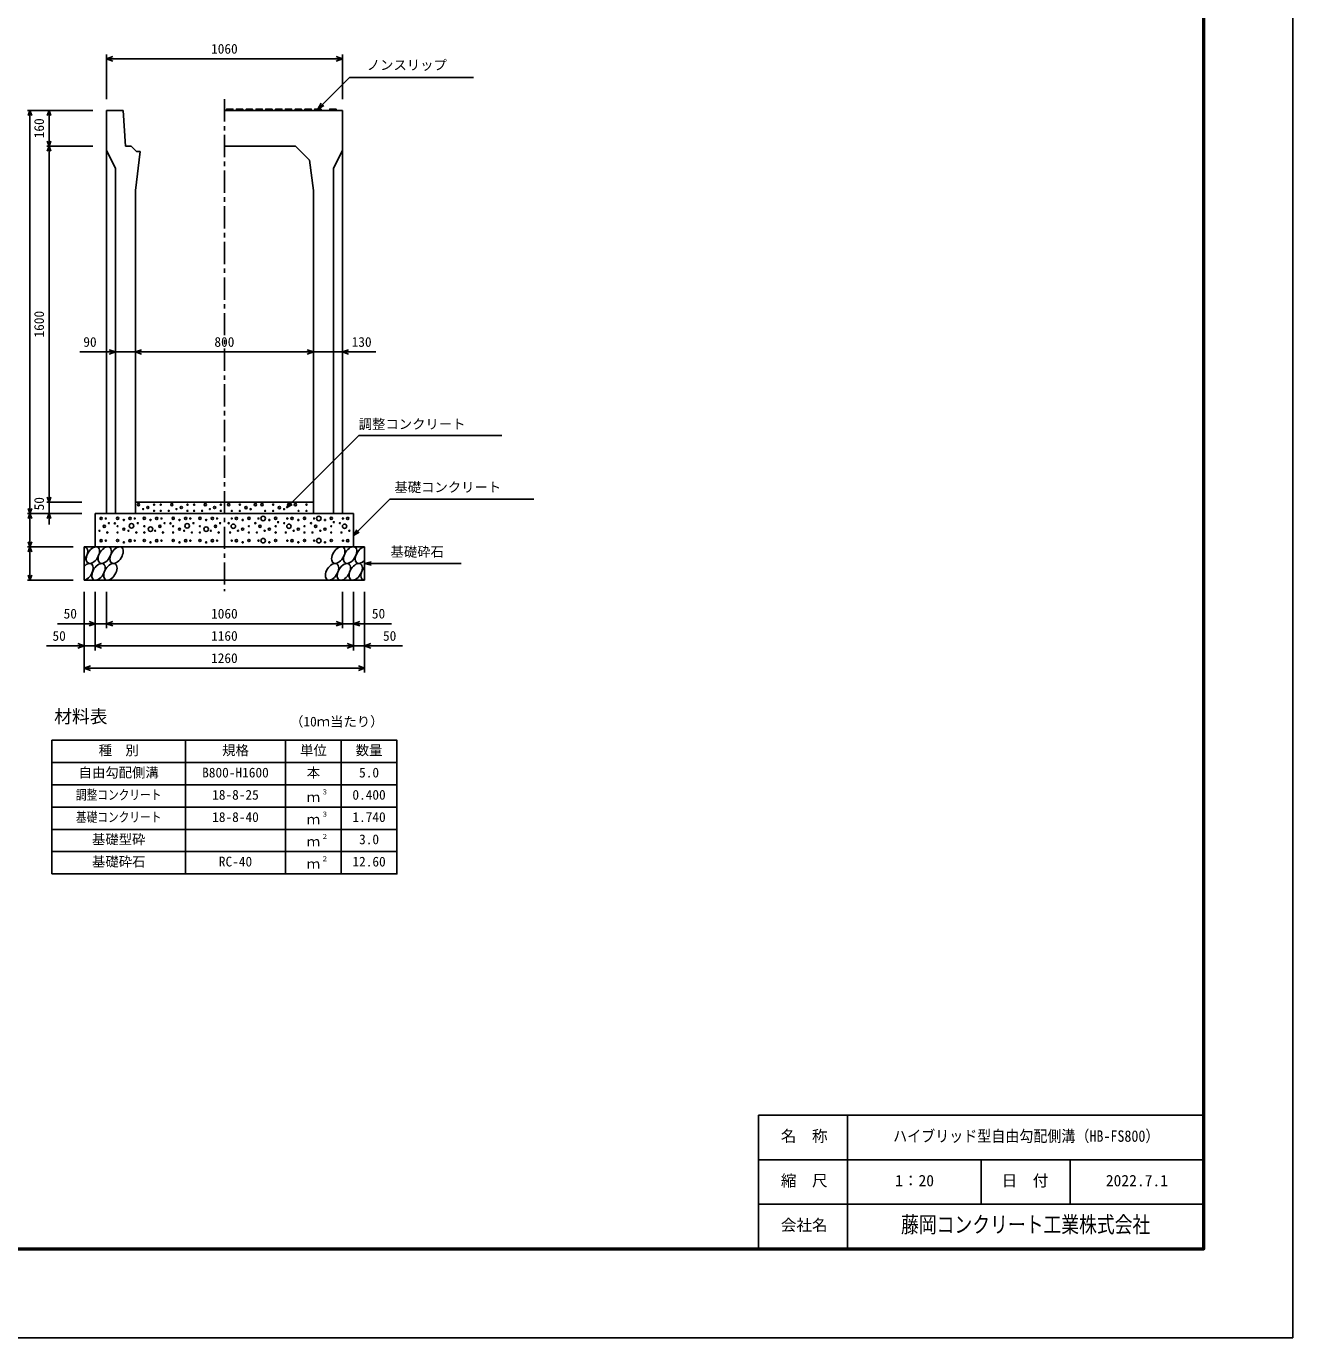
# Model space of a CAD drawing. Units: millimetres, scale not verified. Extents: x -16800 to 16800, y -5940 to 5940.
# Drawn here: x 11110 to 16800, y -5940 to -48 of the extents above; entities that cross this region are included whole.
import ezdxf
from ezdxf.enums import TextEntityAlignment as Align

# ---------------------------------------------------------------- set-up
doc = ezdxf.new("R2010")
doc.units = ezdxf.units.MM
doc.header["$LTSCALE"] = 20
doc.linetypes.add('CHAIN1', pattern=[8, 5, -1, 1, -1])
for name, color, linetype, lineweight in [('0-0_DIM', 7, 'Continuous', 25), ('0-1_Defpoints', 5, 'Continuous', 25), ('0-2_HATCH', 6, 'Continuous', 25), ('0-3_HYO', 3, 'Continuous', 25), ('0-4_HYO2', 4, 'Continuous', 25), ('0-5_OUTLINE', 3, 'Continuous', 25), ('0-6_TXT', 7, 'Continuous', 25), ('0-7_WAKU', 3, 'Continuous', 25), ('0-8_WAKU-LINE', 7, 'Continuous', 25)]:
    doc.layers.add(name, color=color, linetype=linetype, lineweight=lineweight)
doc.layers.add('0-9_WAKU-TXT', color=7, linetype='Continuous')
doc.styles.add('ＭＳ ゴシック', font='')
doc.styles.get('ＭＳ ゴシック').set_extended_font_data('MS Gothic')

msp = doc.modelspace()

# ---------------------------------------------------------------- linework, layer by layer
at = {"layer": '0-0_DIM'}
for p, q in [((11470, -174.92), (11470, -376.66)), ((12530, -174.92), (12530, -376.66)), ((12530, -194.92), (11470, -194.92)), ((12420, -420.16), (12562.21, -277.95)), ((13119.1, -277.95), (12562.21, -277.95)), ((12420, -420.16), (12435, -394.18)), ((12420, -420.16), (12445.98, -405.16)), ((11115.8, -426.66), (11409.13, -426.66)), ((11125.8, -426.66), (11125.8, -2236.66)), ((11212.46, -586.66), (11212.46, -426.66)), ((11202.46, -586.66), (11409.13, -586.66)), ((11212.46, -2186.66), (11212.46, -586.66)), ((11350.45, -1511.66), (11510, -1511.66)), ((11600, -1511.66), (11510, -1511.66)), ((11600, -1511.66), (12400, -1511.66)), ((12400, -1511.66), (12530, -1511.66)), ((12680.7, -1511.66), (12530, -1511.66)), ((12743.65, -2173.01), (12580, -2336.66)), ((12743.65, -2173.01), (13390.53, -2173.01)), ((11115.8, -2236.66), (11359.13, -2236.66)), ((11125.8, -2386.66), (11125.8, -2236.66)), ((11202.46, -2186.66), (11359.13, -2186.66)), ((11212.46, -2186.66), (11212.46, -2236.66)), ((11212.46, -2286.66), (11212.46, -2236.66)), ((12278.82, -2211.66), (12293.82, -2185.68)), ((12278.82, -2211.66), (12304.8, -2196.66)), ((12580, -2336.66), (12595, -2310.68)), ((12580, -2336.66), (12605.98, -2321.66)), ((11115.8, -2386.66), (11320, -2386.66)), ((11125.8, -2386.66), (11125.8, -2536.66)), ((12630, -2461.66), (12658.98, -2453.9)), ((12630, -2461.66), (13063.31, -2461.66)), ((12630, -2461.66), (12658.98, -2469.43)), ((11115.8, -2536.66), (11320, -2536.66)), ((11370, -2952.18), (11370, -2589.83)), ((11420, -2852.18), (11420, -2589.83)), ((11470, -2752.18), (11470, -2589.83)), ((12530, -2752.18), (12530, -2589.83)), ((12580, -2852.18), (12580, -2589.83)), ((12630, -2952.18), (12630, -2589.83)), ((11250, -2732.18), (11470, -2732.18)), ((11470, -2732.18), (12530, -2732.18)), ((12750, -2732.18), (12530, -2732.18)), ((11200, -2832.18), (11420, -2832.18)), ((11420, -2832.18), (12580, -2832.18)), ((12800, -2832.18), (12580, -2832.18)), ((11370, -2932.18), (12630, -2932.18))]:
    msp.add_line(p, q, dxfattribs=at)
at = {"layer": '0-0_DIM', "linetype": 'CHAIN1'}
msp.add_line((12000, -376.66), (12000, -2586.66), dxfattribs=at)
at = {"layer": '0-0_DIM'}
for points in [[(11498.23, -205.18), (11470.04, -194.92), (11498.23, -184.66)], [(12501.85, -184.66), (12530.04, -194.92), (12501.85, -205.18)], [(11117.59, -449.21), (11125.8, -426.66), (11134.01, -449.21)], [(11204.26, -449.21), (11212.46, -426.66), (11220.67, -449.21)], [(11220.67, -564.11), (11212.46, -586.66), (11204.26, -564.11)], [(11204.26, -609.21), (11212.46, -586.66), (11220.67, -609.21)], [(11481.81, -1521.92), (11510, -1511.66), (11481.81, -1501.4)], [(11628.19, -1521.92), (11600, -1511.66), (11628.19, -1501.4)], [(12371.81, -1501.4), (12400, -1511.66), (12371.81, -1521.92)], [(12558.19, -1501.4), (12530, -1511.66), (12558.19, -1521.92)], [(12278.82, -2211.66), (12603.29, -1887.2), (13246.84, -1887.2)], [(11220.67, -2164.11), (11212.46, -2186.66), (11204.26, -2164.11)], [(11134.01, -2214.11), (11125.8, -2236.66), (11117.59, -2214.11)], [(11134.01, -2259.21), (11125.8, -2236.66), (11117.59, -2259.21)], [(11220.67, -2259.21), (11212.46, -2236.66), (11204.26, -2259.21)], [(11134.01, -2364.11), (11125.8, -2386.66), (11117.59, -2364.11)], [(11134.01, -2409.21), (11125.8, -2386.66), (11117.59, -2409.21)], [(11134.01, -2514.11), (11125.8, -2536.66), (11117.59, -2514.11)], [(11391.81, -2721.91), (11420, -2732.18), (11391.81, -2742.44)], [(11498.19, -2742.44), (11470, -2732.18), (11498.19, -2721.91)], [(12501.81, -2721.91), (12530, -2732.18), (12501.81, -2742.44)], [(12608.19, -2721.91), (12580, -2732.18), (12608.19, -2742.44)], [(11341.81, -2821.91), (11370, -2832.18), (11341.81, -2842.44)], [(11448.19, -2842.44), (11420, -2832.18), (11448.19, -2821.91)], [(12551.81, -2821.91), (12580, -2832.18), (12551.81, -2842.44)], [(12658.19, -2821.91), (12630, -2832.18), (12658.19, -2842.44)], [(11398.19, -2942.44), (11370, -2932.18), (11398.19, -2921.91)], [(12601.81, -2921.91), (12630, -2932.18), (12601.81, -2942.44)]]:
    msp.add_lwpolyline(points, dxfattribs=at)
at = {"layer": '0-1_Defpoints'}
msp.add_lwpolyline([(0, -5940), (16800, -5940), (16800, 5940), (0, 5940)], close=True, dxfattribs=at)
at = {"layer": '0-2_HATCH'}
for points in [[(12009, -426.66), (12010, -420.16), (12038, -420.16), (12039, -426.66)], [(12053, -426.66), (12054, -420.16), (12082, -420.16), (12083, -426.66)], [(12097, -426.66), (12098, -420.16), (12126, -420.16), (12127, -426.66)], [(12141, -426.66), (12142, -420.16), (12170, -420.16), (12171, -426.66)], [(12185, -426.66), (12186, -420.16), (12214, -420.16), (12215, -426.66)], [(12229, -426.66), (12230, -420.16), (12258, -420.16), (12259, -426.66)], [(12273, -426.66), (12274, -420.16), (12302, -420.16), (12303, -426.66)], [(12317, -426.66), (12318, -420.16), (12346, -420.16), (12347, -426.66)], [(12361, -426.66), (12362, -420.16), (12390, -420.16), (12391, -426.66)], [(12405, -426.66), (12406, -420.16), (12434, -420.16), (12435, -426.66)], [(12472.5, -426.66), (12473.5, -420.16), (12501.5, -420.16), (12502.5, -426.66)]]:
    msp.add_lwpolyline(points, dxfattribs=at)
for centre, radius in [((11613.88, -2197.35), 5), ((11634.9, -2217.48), 2.5), ((11655.93, -2210.48), 5), ((11683.97, -2197.35), 2.5), ((11683.97, -2225.36), 2.5), ((11713.97, -2197.35), 2.5), ((11713.97, -2225.36), 2.5), ((11749.86, -2225.36), 2.5), ((11763.88, -2197.35), 5), ((11784.9, -2217.48), 2.5), ((11805.93, -2210.48), 5), ((11833.97, -2197.35), 2.5), ((11833.97, -2225.36), 2.5), ((11863.97, -2197.35), 2.5), ((11863.97, -2225.36), 2.5), ((11899.86, -2225.36), 2.5), ((11913.88, -2197.35), 5), ((11934.9, -2217.48), 2.5), ((11955.93, -2210.48), 5), ((11983.97, -2197.35), 2.5), ((11983.97, -2225.36), 2.5), ((12019.13, -2197.63), 5), ((12033.15, -2225.65), 2.5), ((12069.04, -2197.63), 2.5), ((12069.04, -2225.65), 2.5), ((12097.08, -2210.76), 5), ((12118.11, -2217.77), 2.5), ((12139.13, -2197.63), 5), ((12169.13, -2197.63), 5), ((12183.15, -2225.65), 2.5), ((12219.04, -2197.63), 2.5), ((12219.04, -2225.65), 2.5), ((12247.08, -2210.76), 5), ((12268.11, -2217.77), 2.5), ((12289.13, -2197.63), 5), ((12319.13, -2197.63), 5), ((12333.15, -2225.65), 2.5), ((12369.04, -2197.63), 2.5), ((12369.04, -2225.65), 2.5), ((11446.04, -2259.48), 5), ((11460.06, -2294.5), 5), ((11467.07, -2259.48), 2.5), ((11481.09, -2280.49), 2.5), ((11507.55, -2281.4), 2.5), ((11519.97, -2258.61), 5), ((11519.97, -2294.5), 2.5), ((11548.01, -2266.49), 2.5), ((11576.04, -2259.48), 5), ((11582.58, -2292.5), 10), ((11597.07, -2259.48), 2.5), ((11611.09, -2280.49), 2.5), ((11639.97, -2258.61), 5), ((11639.97, -2294.5), 2.5), ((11668.01, -2307.63), 10), ((11668.01, -2266.49), 2.5), ((11696.04, -2259.48), 5), ((11710.06, -2294.5), 5), ((11717.07, -2259.48), 2.5), ((11731.09, -2280.49), 2.5), ((11757.55, -2281.4), 2.5), ((11769.97, -2258.61), 5), ((11769.97, -2294.5), 2.5), ((11798.01, -2266.49), 2.5), ((11826.04, -2259.48), 5), ((11832.58, -2292.5), 10), ((11847.07, -2259.48), 2.5), ((11861.09, -2280.49), 2.5), ((11889.97, -2258.61), 5), ((11889.97, -2294.5), 2.5), ((11918.01, -2307.63), 10), ((11918.01, -2266.49), 2.5), ((11946.04, -2259.48), 5), ((11960.06, -2294.5), 5), ((11967.07, -2259.48), 2.5), ((11981.09, -2280.49), 2.5), ((12018.91, -2280.49), 2.5), ((12039.94, -2294.5), 10), ((12032.93, -2259.48), 2.5), ((12053.96, -2259.48), 5), ((12081.99, -2266.49), 2.5), ((12110.03, -2258.61), 5), ((12110.03, -2294.5), 2.5), ((12138.91, -2280.49), 2.5), ((12152.93, -2259.48), 2.5), ((12159.94, -2294.5), 5), ((12173.96, -2259.48), 10), ((12201.99, -2266.49), 2.5), ((12230.03, -2258.61), 5), ((12230.03, -2294.5), 2.5), ((12241.37, -2276.18), 2.5), ((12268.91, -2280.49), 2.5), ((12289.94, -2294.5), 10), ((12282.93, -2259.48), 2.5), ((12303.96, -2259.48), 5), ((12331.99, -2266.49), 2.5), ((12360.03, -2258.61), 5), ((12360.03, -2294.5), 2.5), ((12388.91, -2280.49), 2.5), ((12402.93, -2259.48), 2.5), ((12409.94, -2294.5), 5), ((12423.96, -2259.48), 10), ((12451.99, -2266.49), 2.5), ((12480.03, -2258.61), 5), ((12480.03, -2294.5), 2.5), ((12491.37, -2276.18), 2.5), ((12518.91, -2280.49), 2.5), ((12539.94, -2294.5), 10), ((12532.93, -2259.48), 2.5), ((12553.96, -2259.48), 5), ((11439.03, -2314.64), 2.5), ((11446.04, -2359.48), 5), ((11474.08, -2322.51), 2.5), ((11519.97, -2358.61), 5), ((11519.97, -2322.51), 2.5), ((11548.01, -2307.63), 5), ((11569.03, -2314.64), 2.5), ((11576.04, -2359.48), 5), ((11604.08, -2322.51), 2.5), ((11639.97, -2358.61), 5), ((11639.97, -2322.51), 2.5), ((11689.03, -2314.64), 2.5), ((11696.04, -2359.48), 5), ((11724.08, -2322.51), 2.5), ((11769.97, -2358.61), 5), ((11769.97, -2322.51), 2.5), ((11798.01, -2307.63), 5), ((11819.03, -2314.64), 2.5), ((11826.04, -2359.48), 5), ((11854.08, -2322.51), 2.5), ((11889.97, -2358.61), 5), ((11889.97, -2322.51), 2.5), ((11939.03, -2314.64), 2.5), ((11946.04, -2359.48), 5), ((11974.08, -2322.51), 2.5), ((12025.92, -2322.51), 2.5), ((12053.96, -2359.48), 5), ((12060.97, -2314.64), 2.5), ((12081.99, -2307.63), 5), ((12110.03, -2358.61), 5), ((12110.03, -2322.51), 2.5), ((12145.92, -2322.51), 2.5), ((12173.96, -2359.48), 10), ((12180.97, -2314.64), 2.5), ((12201.99, -2307.63), 5), ((12230.03, -2358.61), 5), ((12230.03, -2322.51), 2.5), ((12275.92, -2322.51), 2.5), ((12303.96, -2359.48), 5), ((12310.97, -2314.64), 2.5), ((12331.99, -2307.63), 5), ((12360.03, -2358.61), 5), ((12360.03, -2322.51), 2.5), ((12395.92, -2322.51), 2.5), ((12423.96, -2359.48), 10), ((12430.97, -2314.64), 2.5), ((12451.99, -2307.63), 5), ((12480.03, -2358.61), 5), ((12480.03, -2322.51), 2.5), ((12525.92, -2322.51), 2.5), ((12553.96, -2359.48), 5), ((12560.97, -2314.64), 2.5), ((11467.07, -2359.48), 2.5), ((11548.01, -2366.49), 2.5), ((11597.07, -2359.48), 2.5), ((11668.01, -2366.49), 2.5), ((11717.07, -2359.48), 2.5), ((11798.01, -2366.49), 2.5), ((11847.07, -2359.48), 2.5), ((11918.01, -2366.49), 2.5), ((11967.07, -2359.48), 2.5), ((12032.93, -2359.48), 2.5), ((12081.99, -2366.49), 2.5), ((12152.93, -2359.48), 2.5), ((12201.99, -2366.49), 2.5), ((12282.93, -2359.48), 2.5), ((12331.99, -2366.49), 2.5), ((12402.93, -2359.48), 2.5), ((12451.99, -2366.49), 2.5), ((12532.93, -2359.48), 2.5)]:
    msp.add_circle(centre, radius, dxfattribs=at)
for centre, start_param, end_param in [((11355.84, -2424.18), 4.4524467, 6.6076907), ((12617.93, -2424.18), 0.4022642, 4.3746879), ((11381.16, -2499.17), 3.5766262, 7.4835112), ((12643.25, -2499.17), 1.2768793, 3.5000728)]:
    msp.add_ellipse(centre, major_axis=(21.81, 35.31), ratio=0.5792, start_param=start_param, end_param=end_param, dxfattribs=at)
for centre in [(11409.05, -2424.18), (11462.26, -2424.18), (11515.47, -2424.18), (12511.51, -2424.18), (12564.72, -2424.18), (11434.37, -2499.17), (11487.58, -2499.17), (12483.63, -2499.17), (12536.84, -2499.17), (12590.04, -2499.17)]:
    msp.add_ellipse(centre, major_axis=(21.81, 35.31), ratio=0.5792, dxfattribs=at)
at = {"layer": '0-3_HYO'}
for p, q in [((11825, -3256.12), (11825, -3856.12)), ((12275, -3256.12), (12275, -3856.12)), ((12525, -3256.12), (12525, -3856.12)), ((11225, -3356.12), (12775, -3356.12))]:
    msp.add_line(p, q, dxfattribs=at)
msp.add_lwpolyline([(11225, -3856.12), (12775, -3856.12), (12775, -3256.12), (11225, -3256.12)], close=True, dxfattribs=at)
at = {"layer": '0-4_HYO2'}
for p, q in [((11225, -3456.12), (12775, -3456.12)), ((11225, -3556.12), (12775, -3556.12)), ((11225, -3656.12), (12775, -3656.12)), ((11225, -3756.12), (12775, -3756.12))]:
    msp.add_line(p, q, dxfattribs=at)
at = {"layer": '0-5_OUTLINE'}
for p, q in [((11545, -426.66), (11470, -426.66)), ((11470, -426.66), (11470, -2236.66)), ((11545, -426.66), (11555, -586.64)), ((12530, -426.66), (12000, -426.66)), ((12530, -426.66), (12530, -2236.66)), ((11555, -586.64), (11580.45, -586.64)), ((11580.45, -586.64), (11605.45, -611.64)), ((12000, -586.66), (12320, -586.66)), ((12382.86, -649.52), (12320, -586.66)), ((11470, -606.66), (11510, -686.66)), ((11621.88, -611.64), (11600, -786.66)), ((11605.45, -611.64), (11621.88, -611.64)), ((12530, -606.66), (12490, -686.66)), ((11510, -686.66), (11510, -2236.66)), ((12382.86, -649.52), (12400, -786.66)), ((12490, -686.66), (12490, -2236.66)), ((11600, -786.66), (11600, -2236.66)), ((12400, -786.66), (12400, -2236.66)), ((11420, -2236.66), (12580, -2236.66)), ((11420, -2236.66), (11420, -2386.66)), ((11470, -2236.66), (11600, -2236.66)), ((11600, -2186.66), (12400, -2186.66)), ((12530, -2236.66), (12400, -2236.66)), ((12580, -2236.66), (12580, -2386.66)), ((11370, -2386.66), (12630, -2386.66)), ((11370, -2386.66), (11370, -2536.66)), ((12630, -2386.66), (12630, -2536.66)), ((11370, -2536.66), (12630, -2536.66))]:
    msp.add_line(p, q, dxfattribs=at)
at = {"layer": '0-7_WAKU'}
for p, q in [((14400, -4940), (16400, -4940)), ((14400, -5540), (14400, -4940))]:
    msp.add_line(p, q, dxfattribs=at)
at = {"layer": '0-7_WAKU', "lineweight": 50}
msp.add_lwpolyline([(400, -5540), (16400, -5540), (16400, 5540), (400, 5540)], close=True, dxfattribs=at)
at = {"layer": '0-8_WAKU-LINE'}
for p, q in [((14800, -5540), (14800, -4940)), ((14400, -5140), (16400, -5140)), ((15400, -5340), (15400, -5140)), ((15800, -5340), (15800, -5140)), ((14400, -5340), (16400, -5340))]:
    msp.add_line(p, q, dxfattribs=at)

# ---------------------------------------------------------------- texts
at = {"layer": '0-0_DIM', "style": 'ＭＳ ゴシック'}
for s, p in [('1060', (11940, -184.92)), ('ノンスリップ', (12639.52, -257.77)), ('90', (11366.03, -1501.66)), ('800', (11955, -1501.66)), ('130', (12571.58, -1501.66)), ('調整コンクリート', (12603.29, -1870.77)), ('基礎コンクリート', (12763.65, -2154.27)), ('基礎砕石', (12746.32, -2444.49)), ('50', (11277.56, -2722.18)), ('1060', (11940, -2722.18)), ('50', (12662.44, -2722.18)), ('50', (11227.56, -2822.18)), ('1160', (11940, -2822.18)), ('50', (12712.44, -2822.18)), ('1260', (11940, -2922.18))]:
    msp.add_text(s, height=43.99, dxfattribs=at).set_placement(p, align=Align.BOTTOM_LEFT)
for s, p in [('160', (11202.46, -551.66)), ('1600', (11202.46, -1446.66)), ('50', (11202.46, -2223.33))]:
    msp.add_text(s, height=43.99, rotation=90, dxfattribs=at).set_placement(p, align=Align.BOTTOM_LEFT)
at = {"layer": '0-6_TXT', "style": 'ＭＳ ゴシック'}
for s, height, p in [('材料表', 58.65, (11235, -3196.12)), ('（10ｍ当たり）', 43.99, (12295, -3207.12)), ('種\u3000別', 43.99, (11435, -3336.12)), ('規格', 43.99, (11990, -3336.12)), ('単位', 43.99, (12340, -3336.12)), ('数量', 43.99, (12590, -3336.12)), ('自由勾配側溝', 43.99, (11345, -3436.12)), ('B800-H1600', 43.99, (11900, -3436.12)), ('本', 43.99, (12370, -3436.12)), ('5.0', 43.99, (12605, -3436.12)), ('18-8-25', 43.99, (11945, -3536.12)), ('ｍ', 43.99, (12370, -3546.12)), ('３', 21.99, (12435.54, -3505.75)), ('0.400', 43.99, (12575, -3536.12)), ('18-8-40', 43.99, (11945, -3636.12)), ('３', 21.99, (12435.54, -3605.75)), ('1.740', 43.99, (12575, -3636.12)), ('ｍ', 43.99, (12370, -3646.12)), ('基礎型砕', 43.99, (11405, -3736.12)), ('ｍ', 43.99, (12370, -3746.12)), ('２', 21.99, (12435.54, -3705.75)), ('3.0', 43.99, (12605, -3736.12)), ('基礎砕石', 43.99, (11405, -3836.12)), ('RC-40', 43.99, (11975, -3836.12)), ('ｍ', 43.99, (12370, -3846.12)), ('２', 21.99, (12435.54, -3805.75)), ('12.60', 43.99, (12575, -3836.12))]:
    msp.add_text(s, height=height, dxfattribs=at).set_placement(p, align=Align.BOTTOM_LEFT)
at = {"layer": '0-6_TXT', "style": 'ＭＳ ゴシック', "width": 0.8}
for s, p in [('調整コンクリート', (11333, -3536.12)), ('基礎コンクリート', (11333, -3636.12))]:
    msp.add_text(s, height=43.99, dxfattribs=at).set_placement(p, align=Align.BOTTOM_LEFT)
at = {"layer": '0-9_WAKU-TXT', "style": 'ＭＳ ゴシック'}
for s, p in [('名\u3000称', (14499.9, -5075)), ('縮\u3000尺', (14499.9, -5275)), ('1：20', (15013.5, -5275)), ('日\u3000付', (15491.89, -5275)), ('2022.7.1', (15960, -5275)), ('会社名', (14499.9, -5475))]:
    msp.add_text(s, height=51.32, dxfattribs=at).set_placement(p, align=Align.BOTTOM_LEFT)
for s, height, width, p in [('ハイブリッド型自由勾配側溝（HB-FS800）', 51.32, 0.9, (15004.5, -5075)), ('藤岡コンクリート工業株式会社', 73.31, 0.8, (15040, -5490))]:
    msp.add_text(s, height=height, dxfattribs=dict(at, width=width)).set_placement(p, align=Align.BOTTOM_LEFT)

doc.saveas('drawing.dxf')
